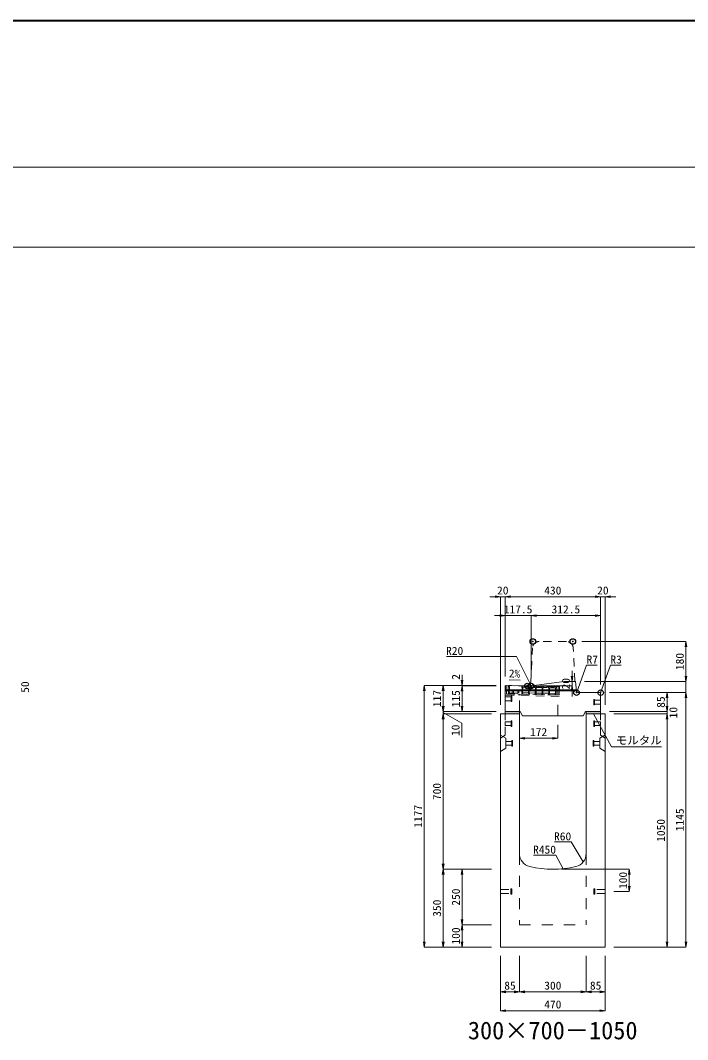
# Model space of a CAD drawing. Units: millimetres at full size. Extents: x -1809 to 57027, y -20349 to 17321.
# Drawn here: x 15006 to 18006, y -6112 to -1526 of the extents above; entities that cross this region are included whole.
import ezdxf
from ezdxf.enums import TextEntityAlignment as Align

# ---------------------------------------------------------------- set-up
doc = ezdxf.new("R2010")
doc.units = ezdxf.units.MM
doc.header["$LTSCALE"] = 50
doc.header["$PDMODE"] = 32
doc.header["$PDSIZE"] = 25
doc.linetypes.add('USER1', pattern=[2, 1, -1])
doc.linetypes.add('USER2', pattern=[1.35, 0.75, -0.6])
for name, color, linetype, lineweight in [('インサート', 3, 'USER2', 9), ('グレーチング', 7, 'USER2', 9), ('モルタル', 7, 'Continuous', 9), ('受枠', 3, 'USER2', 9), ('図枠', 7, 'Continuous', 5), ('寸法線', 7, 'Continuous', 13), ('引出線', 4, 'Continuous', 13), ('本体', 2, 'Continuous', 13), ('目地', 132, 'Continuous', 9)]:
    doc.layers.add(name, color=color, linetype=linetype, lineweight=lineweight)
doc.layers.add('作業エリア', color=11, linetype='Continuous')
doc.layers.add('文字', color=7, linetype='Continuous')
doc.styles.add('ＭＳ 明朝', font='')
doc.styles.get('ＭＳ 明朝').set_extended_font_data('MS Mincho')

# ---------------------------------------------------------------- blocks, each defined once
blk = doc.blocks.new('open_arrow')
at = {"color": 0, "linetype": 'Continuous', "lineweight": -2}
blk.add_lwpolyline([(7.5, 1.25), (0, 0), (7.5, -1.25)], dxfattribs=at)

msp = doc.modelspace()

# ---------------------------------------------------------------- hatches: boundary and pattern name
at = {"layer": 'モルタル'}
for points in [[(17250, -4646.05), (17250, -4636.05), (17185, -4636.05), (17185, -4646.05)], [(17615, -4646.05), (17615, -4636.05), (17550, -4636.05), (17550, -4646.05)]]:
    msp.add_hatch(color=256, dxfattribs=at).paths.add_polyline_path(points)

# ---------------------------------------------------------------- linework, layer by layer
at = {"layer": 'インサート'}
for p, q in [((17185, -4570.55), (17212, -4570.55)), ((17185, -4570.55), (17185, -4587.55)), ((17215, -4566.55), (17212, -4566.55)), ((17212, -4566.55), (17212, -4591.55)), ((17215, -4591.55), (17215, -4566.55)), ((17585, -4581.55), (17588, -4581.55)), ((17585, -4606.55), (17585, -4581.55)), ((17588, -4581.55), (17588, -4606.55)), ((17615, -4585.55), (17588, -4585.55)), ((17615, -4585.55), (17615, -4602.55)), ((17185, -4587.55), (17212, -4587.55)), ((17212, -4591.55), (17215, -4591.55)), ((17588, -4606.55), (17585, -4606.55)), ((17615, -4602.55), (17588, -4602.55)), ((17185, -4682.55), (17212, -4682.55)), ((17185, -4682.55), (17185, -4699.55)), ((17185, -4699.55), (17212, -4699.55)), ((17215, -4678.55), (17212, -4678.55)), ((17212, -4678.55), (17212, -4703.55)), ((17212, -4703.55), (17215, -4703.55)), ((17215, -4703.55), (17215, -4678.55)), ((17585, -4678.55), (17588, -4678.55)), ((17585, -4703.55), (17585, -4678.55)), ((17588, -4703.55), (17585, -4703.55)), ((17588, -4678.55), (17588, -4703.55)), ((17615, -4682.55), (17588, -4682.55)), ((17615, -4699.55), (17588, -4699.55)), ((17615, -4682.55), (17615, -4699.55)), ((17218.2, -4766.55), (17215.2, -4766.55)), ((17215.2, -4766.55), (17215.2, -4791.55)), ((17218.2, -4791.55), (17218.2, -4766.55)), ((17581.8, -4766.55), (17584.8, -4766.55)), ((17581.8, -4791.55), (17581.8, -4766.55)), ((17584.8, -4766.55), (17584.8, -4791.55)), ((17188.2, -4770.55), (17215.2, -4770.55)), ((17188.2, -4770.55), (17188.2, -4787.55)), ((17188.2, -4787.55), (17215.2, -4787.55)), ((17215.2, -4791.55), (17218.2, -4791.55)), ((17584.8, -4791.55), (17581.8, -4791.55)), ((17611.8, -4770.55), (17584.8, -4770.55)), ((17611.8, -4787.55), (17584.8, -4787.55)), ((17611.8, -4770.55), (17611.8, -4787.55)), ((17165, -5437.55), (17211, -5437.55)), ((17165, -5454.55), (17165, -5437.55)), ((17165, -5454.55), (17211, -5454.55)), ((17211, -5458.55), (17211, -5433.55)), ((17211, -5433.55), (17215, -5433.55)), ((17215, -5458.55), (17215, -5433.55)), ((17585, -5433.55), (17589, -5433.55)), ((17585, -5433.55), (17585, -5458.55)), ((17589, -5433.55), (17589, -5458.55)), ((17635, -5437.55), (17589, -5437.55)), ((17635, -5454.55), (17589, -5454.55)), ((17635, -5437.55), (17635, -5454.55)), ((17215, -5458.55), (17211, -5458.55)), ((17589, -5458.55), (17585, -5458.55))]:
    msp.add_line(p, q, dxfattribs=at)
at = {"layer": 'グレーチング'}
for p, q in [((17201, -4519.37), (17200.88, -4525.37)), ((17200.88, -4525.37), (17201.86, -4526.39)), ((17415.95, -4523.67), (17201, -4519.37)), ((17201.86, -4526.39), (17201.38, -4550.39)), ((17204.86, -4526.45), (17204.38, -4550.45)), ((17205.88, -4525.47), (17204.86, -4526.45)), ((17206, -4519.47), (17205.88, -4525.47)), ((17218.12, -4538.22), (17217.82, -4553.22)), ((17218.12, -4538.22), (17248.12, -4538.82)), ((17223.12, -4538.32), (17222.82, -4553.32)), ((17243.12, -4538.72), (17242.82, -4553.72)), ((17248.12, -4538.82), (17247.82, -4553.82)), ((17260.98, -4520.57), (17260.86, -4526.57)), ((17260.86, -4526.57), (17261.84, -4527.59)), ((17261.84, -4527.59), (17261.36, -4551.59)), ((17264.84, -4527.65), (17264.36, -4551.65)), ((17265.86, -4526.67), (17264.84, -4527.65)), ((17265.98, -4520.67), (17265.86, -4526.67)), ((17265.86, -4526.67), (17290.98, -4521.17)), ((17265.86, -4526.67), (17290.86, -4527.17)), ((17290.98, -4521.17), (17290.86, -4527.17)), ((17290.86, -4527.17), (17291.84, -4528.19)), ((17291.84, -4528.19), (17291.36, -4552.19)), ((17294.84, -4528.25), (17294.36, -4552.25)), ((17295.86, -4527.27), (17294.84, -4528.25)), ((17295.98, -4521.27), (17295.86, -4527.27)), ((17295.86, -4527.27), (17320.97, -4521.77)), ((17295.86, -4527.27), (17320.85, -4527.77)), ((17320.97, -4521.77), (17320.85, -4527.77)), ((17320.85, -4527.77), (17321.83, -4528.79)), ((17321.83, -4528.79), (17321.35, -4552.79)), ((17324.83, -4528.85), (17324.35, -4552.85)), ((17325.85, -4527.87), (17324.83, -4528.85)), ((17325.97, -4521.87), (17325.85, -4527.87)), ((17325.85, -4527.87), (17350.97, -4522.37)), ((17325.85, -4527.87), (17350.85, -4528.37)), ((17350.97, -4522.37), (17350.85, -4528.37)), ((17350.85, -4528.37), (17351.83, -4529.39)), ((17351.83, -4529.39), (17351.35, -4553.39)), ((17354.83, -4529.45), (17354.35, -4553.45)), ((17355.85, -4528.47), (17354.83, -4529.45)), ((17355.97, -4522.47), (17355.85, -4528.47)), ((17355.85, -4528.47), (17380.96, -4522.97)), ((17355.85, -4528.47), (17380.84, -4528.97)), ((17380.96, -4522.97), (17380.84, -4528.97)), ((17380.84, -4528.97), (17381.82, -4529.99)), ((17381.82, -4529.99), (17381.34, -4553.99)), ((17384.82, -4530.05), (17384.34, -4554.05)), ((17385.84, -4529.07), (17384.82, -4530.05)), ((17385.96, -4523.07), (17385.84, -4529.07)), ((17385.84, -4529.07), (17410.95, -4523.57)), ((17385.84, -4529.07), (17410.83, -4529.57)), ((17410.95, -4523.57), (17410.83, -4529.57)), ((17410.83, -4529.57), (17411.81, -4530.59)), ((17411.81, -4530.59), (17411.33, -4554.59)), ((17414.81, -4530.65), (17414.33, -4554.65)), ((17415.83, -4529.67), (17414.81, -4530.65)), ((17415.95, -4523.67), (17415.83, -4529.67)), ((17200.24, -4557.37), (17200.36, -4551.37)), ((17415.19, -4561.67), (17200.24, -4557.37)), ((17200.36, -4551.37), (17201.38, -4550.39)), ((17205.36, -4551.47), (17204.38, -4550.45)), ((17205.24, -4557.47), (17205.36, -4551.47)), ((17205.33, -4552.97), (17260.31, -4554.07)), ((17260.22, -4558.57), (17260.34, -4552.57)), ((17260.34, -4552.57), (17261.36, -4551.59)), ((17264.36, -4551.65), (17291.36, -4552.19)), ((17265.34, -4552.67), (17264.36, -4551.65)), ((17265.22, -4558.67), (17265.34, -4552.67)), ((17290.22, -4559.17), (17290.34, -4553.17)), ((17290.34, -4553.17), (17291.36, -4552.19)), ((17295.34, -4553.27), (17294.36, -4552.25)), ((17294.36, -4552.25), (17321.35, -4552.79)), ((17295.22, -4559.27), (17295.34, -4553.27)), ((17320.21, -4559.77), (17320.33, -4553.77)), ((17320.33, -4553.77), (17321.35, -4552.79)), ((17325.33, -4553.87), (17324.35, -4552.85)), ((17324.35, -4552.85), (17351.35, -4553.39)), ((17325.21, -4559.87), (17325.33, -4553.87)), ((17350.21, -4560.37), (17350.33, -4554.37)), ((17350.33, -4554.37), (17351.35, -4553.39)), ((17355.33, -4554.47), (17354.35, -4553.45)), ((17354.35, -4553.45), (17381.34, -4553.99)), ((17355.21, -4560.47), (17355.33, -4554.47)), ((17380.2, -4560.97), (17380.32, -4554.97)), ((17380.32, -4554.97), (17381.34, -4553.99)), ((17385.32, -4555.07), (17384.34, -4554.05)), ((17384.34, -4554.05), (17411.33, -4554.59)), ((17385.2, -4561.07), (17385.32, -4555.07)), ((17410.19, -4561.57), (17410.31, -4555.57)), ((17410.31, -4555.57), (17411.33, -4554.59)), ((17415.31, -4555.67), (17414.33, -4554.65)), ((17415.19, -4561.67), (17415.31, -4555.67))]:
    msp.add_line(p, q, dxfattribs=at)
at = {"layer": 'モルタル'}
for points in [[(17185, -4636.05), (17250, -4636.05), (17250, -4646.05), (17185, -4646.05)], [(17550, -4636.05), (17615, -4636.05), (17615, -4646.05), (17550, -4646.05)]]:
    msp.add_lwpolyline(points, close=True, dxfattribs=at)
at = {"layer": '作業エリア'}
for p in [(17310, -4321.05), (17490, -4321.05), (17285, -4521.05), (17300, -4521.05), (17302.5, -4521.05), (17506.25, -4551.05), (17615, -4551.05)]:
    msp.add_point(p, dxfattribs=at)
at = {"layer": '受枠'}
for p, q in [((17187, -4519.09), (17186.12, -4563.08)), ((17429.95, -4523.95), (17187, -4519.09)), ((17193, -4519.21), (17192.24, -4557.21)), ((17423.95, -4523.83), (17423.19, -4561.83)), ((17429.95, -4523.95), (17429.07, -4567.94)), ((17429.07, -4567.94), (17186.12, -4563.08)), ((17192.24, -4557.21), (17429.19, -4561.95)), ((17249.23, -4558.35), (17249.11, -4564.34))]:
    msp.add_line(p, q, dxfattribs=at)
at = {"layer": '図枠', "lineweight": 40}
msp.add_line((1200, -1526.05), (24600, -1526.05), dxfattribs=at)
at = {"layer": '図枠', "lineweight": 13}
for p, q in [((2100, -2186.05), (23700, -2186.05)), ((2100, -2546.05), (23700, -2546.05))]:
    msp.add_line(p, q, dxfattribs=at)
at = {"layer": '寸法線'}
for p, q in [((17233, -4119.38), (17117, -4119.38)), ((17165, -4606.03), (17165, -4119.38)), ((17185, -4119.38), (17615, -4119.38)), ((17185, -4479.03), (17185, -4119.38)), ((17185, -4479.03), (17185, -4119.38)), ((17567, -4119.38), (17683, -4119.38)), ((17615, -4511.03), (17615, -4119.38)), ((17615, -4511.03), (17615, -4119.38)), ((17635, -4606.03), (17635, -4119.38)), ((17350.5, -4204.38), (17137, -4204.38)), ((17185, -4479.03), (17185, -4204.38)), ((17615, -4204.38), (17302.5, -4204.38)), ((17302.5, -4481.03), (17302.5, -4204.38)), ((17302.5, -4481.03), (17302.5, -4204.38)), ((17615, -4514.03), (17615, -4204.38)), ((17530.02, -4321.05), (17998.78, -4321.05)), ((17998.78, -4501.05), (17998.78, -4321.05)), ((16992.06, -4471.05), (16992.06, -4569.05)), ((17486.36, -4569.05), (17486.36, -4453.05)), ((17998.78, -4453.05), (17998.78, -4599.05)), ((16822.06, -5696.05), (16822.06, -4519.05)), ((17144.98, -4519.05), (16822.06, -4519.05)), ((16907.06, -4519.05), (16907.06, -4636.05)), ((17144.98, -4519.05), (16907.06, -4519.05)), ((17144.98, -4519.05), (16992.06, -4519.05)), ((17144.98, -4521.05), (16992.06, -4521.05)), ((16992.06, -4521.05), (16992.06, -4636.05)), ((17144.98, -4521.05), (16992.06, -4521.05)), ((17342.52, -4521.05), (17486.36, -4521.05)), ((17486.36, -4501.05), (17490.52, -4501.05)), ((17542.52, -4501.05), (17998.78, -4501.05)), ((17542.52, -4501.05), (17998.78, -4501.05)), ((17655.02, -4551.05), (17998.78, -4551.05)), ((17655.02, -4551.05), (17913.78, -4551.05)), ((17655.02, -4551.05), (17998.78, -4551.05)), ((17913.78, -4551.05), (17913.78, -4636.05)), ((17998.78, -4551.05), (17998.78, -5696.05)), ((16907.06, -4588.05), (16907.06, -4694.05)), ((17913.78, -4588.05), (17913.78, -4694.05)), ((17144.98, -4636.05), (16907.06, -4636.05)), ((17144.98, -4636.05), (16907.06, -4636.05)), ((16907.06, -4641.05), (16990.47, -4688.34)), ((17124.98, -4646.05), (16907.06, -4646.05)), ((16907.06, -4646.05), (16907.06, -5346.05)), ((17124.98, -4646.05), (16907.06, -4646.05)), ((17144.98, -4636.05), (16992.06, -4636.05)), ((17655.02, -4636.05), (17913.78, -4636.05)), ((17655.02, -4636.05), (17913.78, -4636.05)), ((17675.02, -4646.05), (17913.78, -4646.05)), ((17675.02, -4646.05), (17913.78, -4646.05)), ((17913.78, -4646.05), (17913.78, -5696.05)), ((16990.47, -4688.34), (16990.47, -4752.41)), ((17422, -4696.07), (17422, -4756.28)), ((17250, -4756.28), (17422, -4756.28)), ((17124.98, -5346.05), (16907.06, -5346.05)), ((16907.06, -5696.05), (16907.06, -5346.05)), ((17124.98, -5346.05), (16907.06, -5346.05)), ((16992.06, -5346.05), (16992.06, -5596.05)), ((17124.98, -5346.05), (16992.06, -5346.05)), ((17440.02, -5346.05), (17743.78, -5346.05)), ((17743.78, -5346.05), (17743.78, -5446.05)), ((17675.02, -5446.05), (17743.78, -5446.05)), ((17124.98, -5596.05), (16992.06, -5596.05)), ((16992.06, -5596.05), (16992.06, -5696.05)), ((17124.98, -5596.05), (16992.06, -5596.05)), ((17124.98, -5696.05), (16822.06, -5696.05)), ((17124.98, -5696.05), (16907.06, -5696.05)), ((17124.98, -5696.05), (16992.06, -5696.05)), ((17675.02, -5696.05), (17913.78, -5696.05)), ((17675.02, -5696.05), (17998.78, -5696.05)), ((17165, -5736.07), (17165, -5897.21)), ((17165, -5736.07), (17165, -5982.21)), ((17250, -5736.07), (17250, -5897.21)), ((17250, -5736.07), (17250, -5897.21)), ((17550, -5736.07), (17550, -5897.21)), ((17550, -5736.07), (17550, -5897.21)), ((17635, -5736.07), (17635, -5897.21)), ((17635, -5736.07), (17635, -5982.21)), ((17165, -5897.21), (17250, -5897.21)), ((17250, -5897.21), (17550, -5897.21)), ((17550, -5897.21), (17635, -5897.21)), ((17165, -5982.21), (17635, -5982.21))]:
    msp.add_line(p, q, dxfattribs=at)
at = {"layer": '引出線'}
for points in [[(17302.5, -4521.01), (17237.16, -4388.31), (17057.16, -4388.31), (16922.49, -4388.31)], [(17507.98, -4549.19), (17551.78, -4427.12), (17599.71, -4427.12)], [(17614.12, -4551.93), (17658.9, -4427.12), (17706.63, -4427.12)], [(17252.93, -4494.47), (17204.19, -4493.5), (17252.93, -4494.47)], [(17582.5, -4646.05), (17663.13, -4795.08), (17889.05, -4795.08)], [(17537.07, -5312.74), (17482.66, -5222.84), (17407.98, -5222.84)], [(17446.44, -5343.65), (17414.22, -5282.51), (17313.21, -5282.51)]]:
    msp.add_lwpolyline(points, dxfattribs=at)
at = {"layer": '本体', "linetype": 'USER2'}
for p, q in [((17300.33, -4514.4), (17308.57, -4349.56)), ((17461.46, -4321.05), (17338.54, -4321.05)), ((17499, -4501.05), (17491.43, -4349.56))]:
    msp.add_line(p, q, dxfattribs=at)
at = {"layer": '本体'}
for p, q in [((17185, -4636.05), (17185, -4519.05)), ((17185, -4519.05), (17285, -4521.05)), ((17285, -4521.05), (17301.15, -4521.05)), ((17450.5, -4501.05), (17303.83, -4520.87)), ((17502.5, -4501.05), (17450.5, -4501.05)), ((17505.76, -4544.58), (17502.5, -4501.05)), ((17612, -4551.05), (17512.74, -4551.05)), ((17615, -4636.05), (17615, -4554.05)), ((17165, -4646.05), (17165, -5696.05)), ((17165, -4646.05), (17250, -4646.05)), ((17253, -4636.05), (17185, -4636.05)), ((17250, -4646.05), (17250, -5275.53)), ((17253, -4636.05), (17263, -4656.05)), ((17537, -4656.05), (17263, -4656.05)), ((17547, -4636.05), (17537, -4656.05)), ((17615, -4636.05), (17547, -4636.05)), ((17550, -4646.05), (17550, -5275.53)), ((17550, -4646.05), (17635, -4646.05)), ((17635, -4646.05), (17635, -5696.05)), ((17165, -5696.05), (17635, -5696.05))]:
    msp.add_line(p, q, dxfattribs=at)
at = {"layer": '本体', "linetype": 'USER1'}
for p, q in [((17250, -4636.05), (17250, -4558.36)), ((17422, -4656.05), (17422, -4561.8))]:
    msp.add_line(p, q, dxfattribs=at)
at = {"layer": '本体', "linetype": 'USER2', "lineweight": 9}
for p, q in [((17185, -4743.05), (17185, -4646.05)), ((17615, -4743.05), (17615, -4646.05)), ((17165, -4755.55), (17185, -4743.05)), ((17635, -4755.55), (17615, -4743.05))]:
    msp.add_line(p, q, dxfattribs=at)
at = {"layer": '本体', "lineweight": 9}
for p, q in [((17165, -4742.05), (17188.2, -4756.55)), ((17188.2, -4756.55), (17188.2, -4801.55)), ((17634.58, -4742.31), (17611.8, -4756.55)), ((17611.8, -4756.55), (17611.8, -4801.55)), ((17188.2, -4801.55), (17165, -4816.05)), ((17611.8, -4801.55), (17635, -4816.05))]:
    msp.add_line(p, q, dxfattribs=at)
at = {"layer": '本体', "linetype": 'USER1', "lineweight": 15}
for p, q in [((17250, -5275.53), (17250, -5596.05)), ((17550, -5275.53), (17550, -5596.05)), ((17250, -5596.05), (17550, -5596.05))]:
    msp.add_line(p, q, dxfattribs=at)
at = {"layer": '本体', "linetype": 'USER2'}
for centre, radius, start, end in [((17338.54, -4351.05), 30, 90, 177.13759), ((17461.46, -4351.05), 30, 2.86241, 90), ((17293.34, -4514.05), 7, 270, 357.13759)]:
    msp.add_arc(centre, radius, start, end, dxfattribs=at)
at = {"layer": '本体'}
for centre, radius, start, end in [((17301.15, -4501.05), 20, 270, 277.69605), ((17512.74, -4544.05), 7, 184.28915, 270), ((17612, -4554.05), 3, 0, 90), ((17310, -5275.53), 60, 180, 256.65764), ((17490, -5275.53), 60, 283.34236, 0), ((17400, -4896.05), 450, 256.65764, 283.34236)]:
    msp.add_arc(centre, radius, start, end, dxfattribs=at)
at = {"layer": '目地'}
for p, q in [((17185, -4539.05), (17505.35, -4539.05)), ((17185, -4543.05), (17505.65, -4543.05))]:
    msp.add_line(p, q, dxfattribs=at)

# ---------------------------------------------------------------- block references
at = {"layer": '寸法線', "xscale": 3.2, "yscale": 3.2}
for p, rotation in [((17165, -4119.38), 180), ((17615, -4119.38), 180), ((17615, -4119.38), 180), ((17185, -4204.38), 180), ((17615, -4204.38), 180), ((17998.78, -4321.05), 270), ((17486.36, -4501.05), 90), ((17998.78, -4501.05), 90), ((17998.78, -4501.05), 90), ((16822.06, -4519.05), 270), ((16907.06, -4519.05), 270), ((16992.06, -4519.05), 90), ((16992.06, -4521.05), 270), ((16992.06, -4521.05), 270), ((17486.36, -4521.05), 270), ((17913.78, -4551.05), 270), ((17998.78, -4551.05), 270), ((17998.78, -4551.05), 270), ((16907.06, -4636.05), 90), ((16907.06, -4636.05), 90), ((16992.06, -4636.05), 90), ((17913.78, -4636.05), 90), ((17913.78, -4636.05), 90), ((16907.06, -4646.05), 270), ((16907.06, -4646.05), 270), ((17913.78, -4646.05), 270), ((17913.78, -4646.05), 270), ((17422, -4756.28), 180), ((16907.06, -5346.05), 90), ((16907.06, -5346.05), 270), ((16992.06, -5346.05), 270), ((17743.78, -5346.05), 270), ((17743.78, -5446.05), 90), ((16992.06, -5596.05), 90), ((16992.06, -5596.05), 270), ((16822.06, -5696.05), 90), ((16907.06, -5696.05), 90), ((16992.06, -5696.05), 90), ((17913.78, -5696.05), 90), ((17998.78, -5696.05), 90), ((17250, -5897.21), 180), ((17550, -5897.21), 180), ((17635, -5897.21), 180), ((17635, -5982.21), 180)]:
    msp.add_blockref('open_arrow', p, dxfattribs=dict(at, rotation=rotation))
for p in [(17185, -4119.38), (17185, -4119.38), (17635, -4119.38), (17302.5, -4204.38), (17302.5, -4204.38), (17250, -4756.28), (17165, -5897.21), (17250, -5897.21), (17550, -5897.21), (17165, -5982.21)]:
    msp.add_blockref('open_arrow', p, dxfattribs=at)
at = {"layer": '引出線', "xscale": 0.0533, "yscale": 0.0533}
for p, rotation in [((17252.93, -4494.47), 178.9), ((17302.5, -4521.01), 116.2), ((17507.98, -4549.19), 70.3), ((17614.12, -4551.93), 70.3), ((17582.5, -4646.05), 298.4), ((17537.07, -5312.74), 121.2), ((17446.44, -5343.65), 117.8)]:
    msp.add_blockref('open_arrow', p, dxfattribs=dict(at, rotation=rotation))

# ---------------------------------------------------------------- texts
at = {"layer": '寸法線', "style": 'ＭＳ 明朝', "width": 1.05}
for s, p in [('20', (17175, -4091.36)), ('430', (17400, -4091.36)), ('20', (17625, -4091.36)), ('117.5', (17243.75, -4176.36)), ('312.5', (17458.75, -4176.36)), ('172', (17336, -4728.26)), ('85', (17207.5, -5869.19)), ('300', (17400, -5869.19)), ('85', (17592.5, -5869.19)), ('470', (17400, -5954.19))]:
    msp.add_text(s, height=36.03, dxfattribs=at).set_placement(p, align=Align.MIDDLE_CENTER)
for s, p in [('180', (17970.76, -4411.05)), ('2', (16964.06, -4480.2)), ('20', (17458.34, -4511.05)), ('50', (15026.8, -4526.05)), ('117', (16879.04, -4577.55)), ('115', (16964.04, -4578.55)), ('85', (17885.76, -4593.55)), ('10', (17941.8, -4641.05)), ('10', (16962.45, -4720.38)), ('700', (16879.04, -4996.05)), ('1177', (16794.04, -5107.55)), ('1145', (17970.76, -5123.55)), ('1050', (17885.76, -5171.05)), ('100', (17715.76, -5396.05)), ('250', (16964.04, -5471.05)), ('350', (16879.04, -5521.05)), ('100', (16964.04, -5646.05))]:
    msp.add_text(s, height=36.03, rotation=90, dxfattribs=at).set_placement(p, align=Align.MIDDLE_CENTER)
at = {"layer": '引出線', "style": 'ＭＳ 明朝', "width": 1.05}
for s, p in [('R20', (16997.16, -4345.11)), ('R60', (17482.66, -5179.64)), ('R450', (17414.22, -5239.31))]:
    msp.add_text(s, height=36.03, dxfattribs=at).set_placement(p, align=Align.TOP_RIGHT)
for s, p in [('R7', (17551.78, -4383.92)), ('R3', (17658.9, -4383.92)), ('モルタル', (17683.13, -4747.97))]:
    msp.add_text(s, height=36.03, dxfattribs=at).set_placement(p, align=Align.TOP_LEFT)
msp.add_text('2%', height=36.03, rotation=358.854, dxfattribs=at).set_placement((17253.87, -4447.58), align=Align.TOP_RIGHT)
at = {"layer": '文字', "style": 'ＭＳ 明朝'}
msp.add_text('300×700－1050', height=80.06, dxfattribs=at).set_placement((17399.52, -6071.03), align=Align.MIDDLE_CENTER)

doc.saveas('drawing.dxf')
